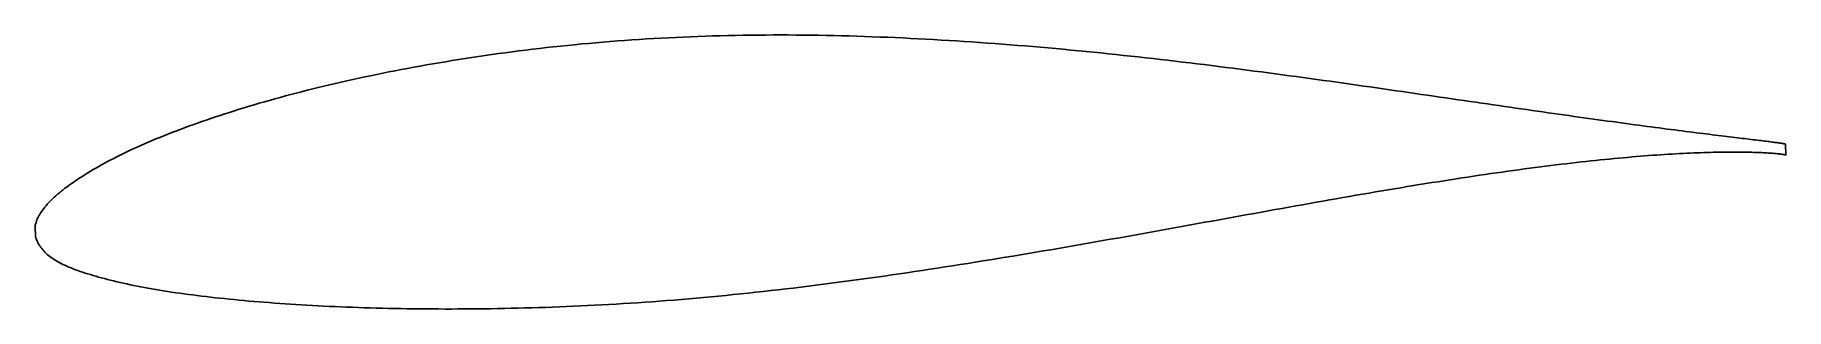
# Model space of a CAD drawing. Header units: metres. Extents: x -20.6 to 41.9, y -3.7 to 6.1.
import ezdxf

# ---------------------------------------------------------------- set-up
doc = ezdxf.new("R2010")
doc.units = ezdxf.units.M

msp = doc.modelspace()

# ---------------------------------------------------------------- linework, layer by layer
msp.add_lwpolyline([(41.863, 2.232), (41.862, 2.232), (41.859, 2.233), (41.853, 2.235), (41.844, 2.236), (41.833, 2.239), (41.82, 2.241), (41.804, 2.244), (41.786, 2.247), (41.766, 2.25), (41.743, 2.254), (41.718, 2.258), (41.69, 2.262), (41.66, 2.266), (41.628, 2.271), (41.593, 2.276), (41.556, 2.281), (41.517, 2.286), (41.475, 2.292), (41.431, 2.298), (41.384, 2.304), (41.335, 2.31), (41.284, 2.317), (41.23, 2.323), (41.174, 2.33), (41.116, 2.338), (41.055, 2.345), (40.992, 2.353), (40.926, 2.361), (40.859, 2.37), (40.789, 2.378), (40.716, 2.387), (40.642, 2.396), (40.565, 2.405), (40.485, 2.415), (40.404, 2.425), (40.32, 2.435), (40.234, 2.446), (40.146, 2.456), (40.055, 2.467), (39.962, 2.479), (39.867, 2.49), (39.769, 2.502), (39.67, 2.514), (39.568, 2.527), (39.464, 2.539), (39.357, 2.552), (39.249, 2.566), (39.138, 2.579), (39.025, 2.593), (38.91, 2.608), (38.792, 2.622), (38.673, 2.637), (38.551, 2.653), (38.427, 2.669), (38.301, 2.684), (38.173, 2.701), (38.043, 2.717), (37.911, 2.734), (37.776, 2.752), (37.64, 2.769), (37.501, 2.787), (37.36, 2.806), (37.218, 2.825), (37.073, 2.844), (36.926, 2.863), (36.777, 2.883), (36.626, 2.903), (36.473, 2.924), (36.318, 2.945), (36.162, 2.966), (36.003, 2.987), (35.842, 3.009), (35.679, 3.032), (35.514, 3.054), (35.348, 3.077), (35.179, 3.1), (35.009, 3.124), (34.837, 3.148), (34.662, 3.172), (34.486, 3.197), (34.308, 3.222), (34.129, 3.247), (33.947, 3.273), (33.764, 3.299), (33.579, 3.325), (33.392, 3.352), (33.203, 3.379), (33.013, 3.406), (32.821, 3.434), (32.627, 3.461), (32.431, 3.49), (32.234, 3.518), (32.035, 3.547), (31.835, 3.576), (31.632, 3.605), (31.429, 3.635), (31.223, 3.664), (31.016, 3.694), (30.807, 3.725), (30.597, 3.755), (30.386, 3.786), (30.172, 3.817), (29.958, 3.849), (29.741, 3.88), (29.524, 3.912), (29.304, 3.944), (29.084, 3.976), (28.862, 4.008), (28.638, 4.041), (28.413, 4.073), (28.187, 4.106), (27.959, 4.139), (27.73, 4.172), (27.5, 4.205), (27.269, 4.239), (27.036, 4.272), (26.802, 4.305), (26.566, 4.339), (26.33, 4.372), (26.092, 4.406), (25.853, 4.44), (25.613, 4.473), (25.371, 4.507), (25.129, 4.541), (24.885, 4.574), (24.64, 4.608), (24.395, 4.642), (24.148, 4.675), (23.9, 4.709), (23.651, 4.742), (23.401, 4.775), (23.15, 4.809), (22.898, 4.842), (22.646, 4.875), (22.392, 4.908), (22.137, 4.94), (21.882, 4.973), (21.625, 5.005), (21.368, 5.037), (21.11, 5.069), (20.851, 5.101), (20.591, 5.132), (20.331, 5.163), (20.07, 5.194), (19.808, 5.225), (19.545, 5.255), (19.282, 5.286), (19.018, 5.315), (18.753, 5.345), (18.488, 5.374), (18.223, 5.402), (17.956, 5.431), (17.689, 5.459), (17.422, 5.486), (17.154, 5.513), (16.885, 5.54), (16.616, 5.566), (16.347, 5.592), (16.077, 5.617), (15.807, 5.642), (15.536, 5.666), (15.265, 5.69), (14.994, 5.714), (14.722, 5.736), (14.45, 5.758), (14.178, 5.78), (13.905, 5.801), (13.633, 5.822), (13.36, 5.842), (13.086, 5.862), (12.813, 5.881), (12.54, 5.899), (12.266, 5.917), (11.992, 5.934), (11.718, 5.95), (11.444, 5.966), (11.17, 5.981), (10.896, 5.996), (10.622, 6.009), (10.348, 6.023), (10.074, 6.035), (9.8, 6.047), (9.527, 6.057), (9.253, 6.068), (8.979, 6.077), (8.706, 6.086), (8.432, 6.094), (8.159, 6.101), (7.886, 6.107), (7.614, 6.113), (7.341, 6.118), (7.069, 6.122), (6.797, 6.125), (6.525, 6.127), (6.254, 6.129), (5.983, 6.129), (5.713, 6.129), (5.443, 6.128), (5.173, 6.126), (4.904, 6.123), (4.635, 6.119), (4.367, 6.115), (4.099, 6.109), (3.831, 6.103), (3.565, 6.095), (3.298, 6.087), (3.033, 6.078), (2.768, 6.068), (2.503, 6.057), (2.24, 6.045), (1.977, 6.032), (1.714, 6.018), (1.452, 6.004), (1.191, 5.988), (0.931, 5.972), (0.672, 5.954), (0.413, 5.936), (0.155, 5.917), (-0.102, 5.897), (-0.358, 5.876), (-0.614, 5.854), (-0.868, 5.831), (-1.122, 5.808), (-1.374, 5.783), (-1.626, 5.758), (-1.877, 5.732), (-2.127, 5.705), (-2.375, 5.677), (-2.623, 5.649), (-2.87, 5.619), (-3.116, 5.59), (-3.36, 5.559), (-3.604, 5.527), (-3.846, 5.495), (-4.088, 5.462), (-4.328, 5.428), (-4.567, 5.394), (-4.805, 5.359), (-5.042, 5.324), (-5.277, 5.287), (-5.512, 5.25), (-5.745, 5.213), (-5.976, 5.175), (-6.207, 5.136), (-6.436, 5.097), (-6.664, 5.058), (-6.891, 5.017), (-7.116, 4.976), (-7.34, 4.935), (-7.562, 4.893), (-7.783, 4.85), (-8.003, 4.807), (-8.221, 4.763), (-8.438, 4.719), (-8.654, 4.674), (-8.867, 4.629), (-9.08, 4.584), (-9.291, 4.537), (-9.5, 4.491), (-9.708, 4.444), (-9.914, 4.396), (-10.119, 4.348), (-10.322, 4.3), (-10.523, 4.251), (-10.723, 4.201), (-10.921, 4.152), (-11.118, 4.101), (-11.313, 4.051), (-11.506, 4), (-11.698, 3.949), (-11.888, 3.898), (-12.076, 3.846), (-12.262, 3.793), (-12.447, 3.741), (-12.63, 3.688), (-12.811, 3.635), (-12.99, 3.582), (-13.168, 3.528), (-13.344, 3.474), (-13.517, 3.42), (-13.689, 3.365), (-13.86, 3.311), (-14.028, 3.256), (-14.195, 3.201), (-14.359, 3.146), (-14.522, 3.09), (-14.683, 3.034), (-14.841, 2.979), (-14.998, 2.923), (-15.153, 2.866), (-15.306, 2.81), (-15.457, 2.754), (-15.606, 2.697), (-15.753, 2.64), (-15.898, 2.583), (-16.041, 2.526), (-16.182, 2.469), (-16.321, 2.412), (-16.458, 2.355), (-16.593, 2.297), (-16.726, 2.24), (-16.856, 2.182), (-16.985, 2.125), (-17.112, 2.067), (-17.236, 2.009), (-17.358, 1.952), (-17.478, 1.894), (-17.596, 1.836), (-17.712, 1.778), (-17.826, 1.72), (-17.937, 1.662), (-18.047, 1.604), (-18.154, 1.546), (-18.259, 1.488), (-18.362, 1.431), (-18.462, 1.373), (-18.561, 1.316), (-18.657, 1.259), (-18.751, 1.202), (-18.843, 1.145), (-18.932, 1.089), (-19.02, 1.032), (-19.105, 0.977), (-19.188, 0.921), (-19.268, 0.866), (-19.346, 0.811), (-19.422, 0.757), (-19.496, 0.703), (-19.568, 0.649), (-19.637, 0.596), (-19.704, 0.543), (-19.769, 0.49), (-19.831, 0.438), (-19.891, 0.385), (-19.949, 0.333), (-20.004, 0.282), (-20.057, 0.231), (-20.108, 0.18), (-20.156, 0.129), (-20.202, 0.078), (-20.246, 0.028), (-20.288, -0.022), (-20.327, -0.071), (-20.364, -0.12), (-20.398, -0.169), (-20.43, -0.217), (-20.46, -0.265), (-20.487, -0.311), (-20.512, -0.357), (-20.535, -0.402), (-20.556, -0.446), (-20.574, -0.489), (-20.589, -0.53), (-20.603, -0.569), (-20.614, -0.605), (-20.623, -0.637), (-20.63, -0.665), (-20.635, -0.686), (-20.638, -0.7), (-20.619, -1.099), (-20.618, -1.102), (-20.614, -1.112), (-20.607, -1.127), (-20.598, -1.149), (-20.585, -1.18), (-20.571, -1.216), (-20.553, -1.254), (-20.533, -1.295), (-20.511, -1.337), (-20.486, -1.38), (-20.459, -1.423), (-20.429, -1.465), (-20.397, -1.507), (-20.363, -1.549), (-20.327, -1.59), (-20.288, -1.631), (-20.247, -1.671), (-20.203, -1.71), (-20.157, -1.749), (-20.109, -1.787), (-20.058, -1.825), (-20.006, -1.861), (-19.95, -1.898), (-19.893, -1.933), (-19.833, -1.968), (-19.771, -2.003), (-19.707, -2.036), (-19.64, -2.07), (-19.571, -2.102), (-19.5, -2.134), (-19.426, -2.166), (-19.351, -2.197), (-19.273, -2.228), (-19.192, -2.259), (-19.11, -2.289), (-19.025, -2.319), (-18.938, -2.349), (-18.848, -2.378), (-18.757, -2.407), (-18.663, -2.436), (-18.567, -2.465), (-18.469, -2.494), (-18.368, -2.523), (-18.265, -2.551), (-18.161, -2.579), (-18.053, -2.607), (-17.944, -2.635), (-17.833, -2.662), (-17.719, -2.69), (-17.603, -2.717), (-17.485, -2.743), (-17.365, -2.77), (-17.243, -2.796), (-17.119, -2.821), (-16.992, -2.847), (-16.864, -2.872), (-16.733, -2.896), (-16.6, -2.921), (-16.466, -2.945), (-16.329, -2.968), (-16.19, -2.991), (-16.049, -3.014), (-15.906, -3.036), (-15.761, -3.058), (-15.614, -3.08), (-15.465, -3.101), (-15.314, -3.122), (-15.161, -3.143), (-15.007, -3.163), (-14.85, -3.183), (-14.691, -3.202), (-14.53, -3.221), (-14.368, -3.24), (-14.203, -3.259), (-14.037, -3.277), (-13.869, -3.294), (-13.698, -3.312), (-13.527, -3.329), (-13.353, -3.346), (-13.177, -3.362), (-13, -3.378), (-12.82, -3.393), (-12.639, -3.408), (-12.457, -3.423), (-12.272, -3.437), (-12.086, -3.451), (-11.898, -3.465), (-11.708, -3.478), (-11.517, -3.491), (-11.324, -3.503), (-11.129, -3.515), (-10.933, -3.527), (-10.735, -3.538), (-10.535, -3.548), (-10.334, -3.559), (-10.131, -3.569), (-9.926, -3.578), (-9.721, -3.587), (-9.513, -3.596), (-9.304, -3.604), (-9.093, -3.611), (-8.881, -3.618), (-8.668, -3.624), (-8.453, -3.631), (-8.236, -3.636), (-8.019, -3.641), (-7.799, -3.646), (-7.579, -3.65), (-7.357, -3.654), (-7.133, -3.657), (-6.909, -3.659), (-6.682, -3.661), (-6.455, -3.662), (-6.226, -3.663), (-5.997, -3.664), (-5.765, -3.664), (-5.533, -3.663), (-5.299, -3.662), (-5.064, -3.66), (-4.828, -3.658), (-4.591, -3.655), (-4.353, -3.652), (-4.113, -3.648), (-3.873, -3.644), (-3.631, -3.639), (-3.388, -3.634), (-3.145, -3.627), (-2.9, -3.621), (-2.654, -3.613), (-2.407, -3.605), (-2.159, -3.596), (-1.91, -3.587), (-1.661, -3.577), (-1.41, -3.567), (-1.159, -3.555), (-0.906, -3.543), (-0.653, -3.531), (-0.399, -3.517), (-0.144, -3.503), (0.112, -3.488), (0.368, -3.473), (0.626, -3.457), (0.884, -3.439), (1.142, -3.422), (1.402, -3.403), (1.662, -3.384), (1.923, -3.364), (2.184, -3.343), (2.446, -3.322), (2.709, -3.299), (2.972, -3.276), (3.236, -3.253), (3.5, -3.228), (3.765, -3.203), (4.03, -3.178), (4.296, -3.151), (4.562, -3.124), (4.829, -3.096), (5.096, -3.067), (5.363, -3.038), (5.631, -3.008), (5.9, -2.978), (6.168, -2.946), (6.437, -2.914), (6.706, -2.882), (6.976, -2.849), (7.246, -2.815), (7.516, -2.781), (7.786, -2.746), (8.056, -2.71), (8.327, -2.674), (8.598, -2.638), (8.869, -2.601), (9.14, -2.563), (9.411, -2.525), (9.682, -2.486), (9.953, -2.447), (10.225, -2.408), (10.496, -2.368), (10.767, -2.328), (11.039, -2.287), (11.31, -2.246), (11.581, -2.204), (11.852, -2.162), (12.123, -2.12), (12.394, -2.077), (12.665, -2.034), (12.935, -1.991), (13.206, -1.947), (13.476, -1.903), (13.746, -1.859), (14.016, -1.815), (14.285, -1.77), (14.555, -1.725), (14.824, -1.68), (15.092, -1.635), (15.36, -1.59), (15.628, -1.544), (15.896, -1.498), (16.163, -1.452), (16.43, -1.406), (16.696, -1.36), (16.962, -1.313), (17.227, -1.267), (17.492, -1.22), (17.756, -1.173), (18.02, -1.127), (18.283, -1.08), (18.545, -1.033), (18.807, -0.986), (19.069, -0.939), (19.33, -0.893), (19.59, -0.846), (19.849, -0.799), (20.108, -0.752), (20.366, -0.705), (20.623, -0.659), (20.88, -0.612), (21.135, -0.566), (21.39, -0.519), (21.644, -0.473), (21.898, -0.427), (22.15, -0.381), (22.402, -0.336), (22.653, -0.29), (22.902, -0.245), (23.151, -0.2), (23.399, -0.156), (23.646, -0.111), (23.892, -0.067), (24.137, -0.023), (24.381, 0.021), (24.624, 0.064), (24.866, 0.107), (25.107, 0.15), (25.347, 0.193), (25.586, 0.235), (25.823, 0.276), (26.06, 0.318), (26.295, 0.359), (26.529, 0.399), (26.762, 0.44), (26.994, 0.479), (27.224, 0.519), (27.453, 0.557), (27.681, 0.596), (27.908, 0.634), (28.133, 0.672), (28.358, 0.709), (28.58, 0.745), (28.802, 0.781), (29.022, 0.817), (29.24, 0.852), (29.458, 0.887), (29.674, 0.921), (29.888, 0.954), (30.101, 0.987), (30.313, 1.02), (30.523, 1.052), (30.731, 1.083), (30.938, 1.114), (31.144, 1.144), (31.348, 1.174), (31.551, 1.203), (31.751, 1.232), (31.951, 1.259), (32.149, 1.287), (32.345, 1.314), (32.539, 1.34), (32.732, 1.366), (32.923, 1.39), (33.113, 1.415), (33.301, 1.439), (33.487, 1.462), (33.671, 1.485), (33.854, 1.507), (34.035, 1.529), (34.214, 1.55), (34.391, 1.57), (34.567, 1.59), (34.741, 1.609), (34.913, 1.628), (35.083, 1.646), (35.251, 1.663), (35.418, 1.68), (35.583, 1.696), (35.745, 1.712), (35.906, 1.727), (36.065, 1.742), (36.222, 1.756), (36.377, 1.77), (36.531, 1.783), (36.682, 1.795), (36.831, 1.807), (36.978, 1.818), (37.124, 1.829), (37.267, 1.839), (37.408, 1.849), (37.548, 1.858), (37.685, 1.867), (37.82, 1.875), (37.953, 1.883), (38.085, 1.89), (38.214, 1.896), (38.341, 1.903), (38.465, 1.908), (38.588, 1.914), (38.709, 1.918), (38.827, 1.923), (38.944, 1.927), (39.058, 1.93), (39.17, 1.934), (39.28, 1.936), (39.388, 1.939), (39.494, 1.941), (39.597, 1.942), (39.698, 1.943), (39.797, 1.944), (39.894, 1.945), (39.989, 1.945), (40.081, 1.945), (40.171, 1.945), (40.259, 1.944), (40.345, 1.943), (40.428, 1.942), (40.509, 1.94), (40.588, 1.939), (40.665, 1.937), (40.739, 1.934), (40.811, 1.932), (40.881, 1.929), (40.948, 1.927), (41.013, 1.924), (41.076, 1.921), (41.137, 1.917), (41.195, 1.914), (41.251, 1.911), (41.304, 1.907), (41.355, 1.903), (41.404, 1.9), (41.451, 1.896), (41.495, 1.892), (41.537, 1.888), (41.576, 1.884), (41.613, 1.881), (41.648, 1.877), (41.68, 1.873), (41.71, 1.87), (41.738, 1.866), (41.763, 1.863), (41.786, 1.859), (41.806, 1.856), (41.824, 1.853), (41.84, 1.851), (41.853, 1.848), (41.864, 1.846), (41.872, 1.844), (41.878, 1.843), (41.882, 1.842), (41.883, 1.841)], close=True)

doc.saveas('drawing.dxf')
